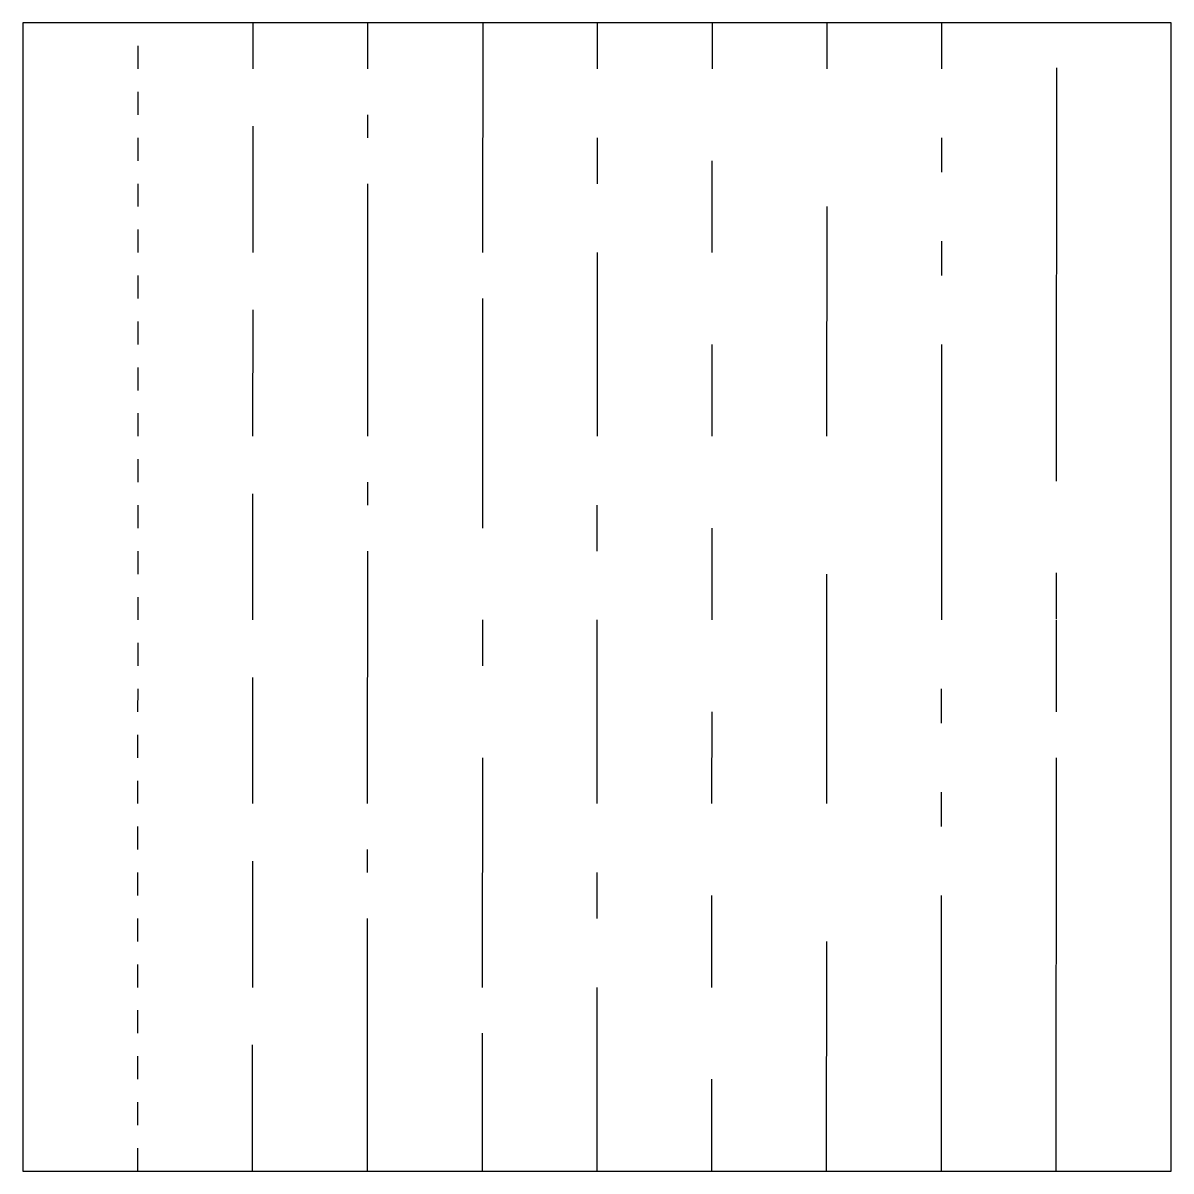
# Model space of a CAD drawing. Header units: millimetres. Extents: x 0 to 100, y 0 to 100.
import ezdxf

# ---------------------------------------------------------------- set-up
doc = ezdxf.new("R2010")
doc.units = ezdxf.units.MM
for name, pattern in [('BORDER', [64, 20, -4, 20, -8, 4, -8]), ('CENTER', [32, 16, -6, 4, -6]), ('DASH', [16, 11, -5]), ('DASH2', [32, 20, -12]), ('DASHDOT', [32, 22, -4, 2, -4]), ('DASHDOTDOT', [48, 24, -6, 3, -6, 3, -6]), ('DOT', [4, 2, -2]), ('HIDDEN', [16, 8, -8]), ('PHANTOM', [64, 36, -4, 8, 0, 4, -8, 4])]:
    doc.linetypes.add(name, pattern=pattern)
doc.layers.get('0').update_dxf_attribs({"color": 250, "linetype": 'CONTINUOUS'})
for name, color, linetype in [('Layer1', 174, 'DOT'), ('Layer2', 204, 'DASH'), ('Layer3', 100, 'DASHDOT'), ('Layer4', 20, 'BORDER'), ('Layer5', 14, 'CENTER'), ('Layer6', 202, 'HIDDEN'), ('Layer7', 122, 'DASH2'), ('Layer8', 84, 'DASHDOTDOT'), ('Layer9', 140, 'PHANTOM')]:
    doc.layers.add(name, color=color, linetype=linetype)

msp = doc.modelspace()

# ---------------------------------------------------------------- linework, layer by layer
msp.add_lwpolyline([(0, 0), (100, 0), (100, 100), (0, 100)], close=True)
at = {"layer": 'Layer1'}
msp.add_line((10, 0), (10.05, 100), dxfattribs=at)
at = {"layer": 'Layer2'}
msp.add_line((20, 0), (20.05, 100), dxfattribs=at)
at = {"layer": 'Layer3'}
msp.add_line((30, 0), (30.05, 100), dxfattribs=at)
at = {"layer": 'Layer4'}
msp.add_line((40.05, 100), (40, 0), dxfattribs=at)
at = {"layer": 'Layer5'}
msp.add_line((50, 0), (50.05, 100), dxfattribs=at)
at = {"layer": 'Layer6'}
msp.add_line((60, 0), (60.05, 100), dxfattribs=at)
at = {"layer": 'Layer7'}
msp.add_line((70, 0), (70.05, 100), dxfattribs=at)
at = {"layer": 'Layer8'}
msp.add_line((80, 0), (80.05, 100), dxfattribs=at)
at = {"layer": 'Layer9'}
msp.add_line((90, 0), (90.05, 100), dxfattribs=at)

doc.saveas('drawing.dxf')
